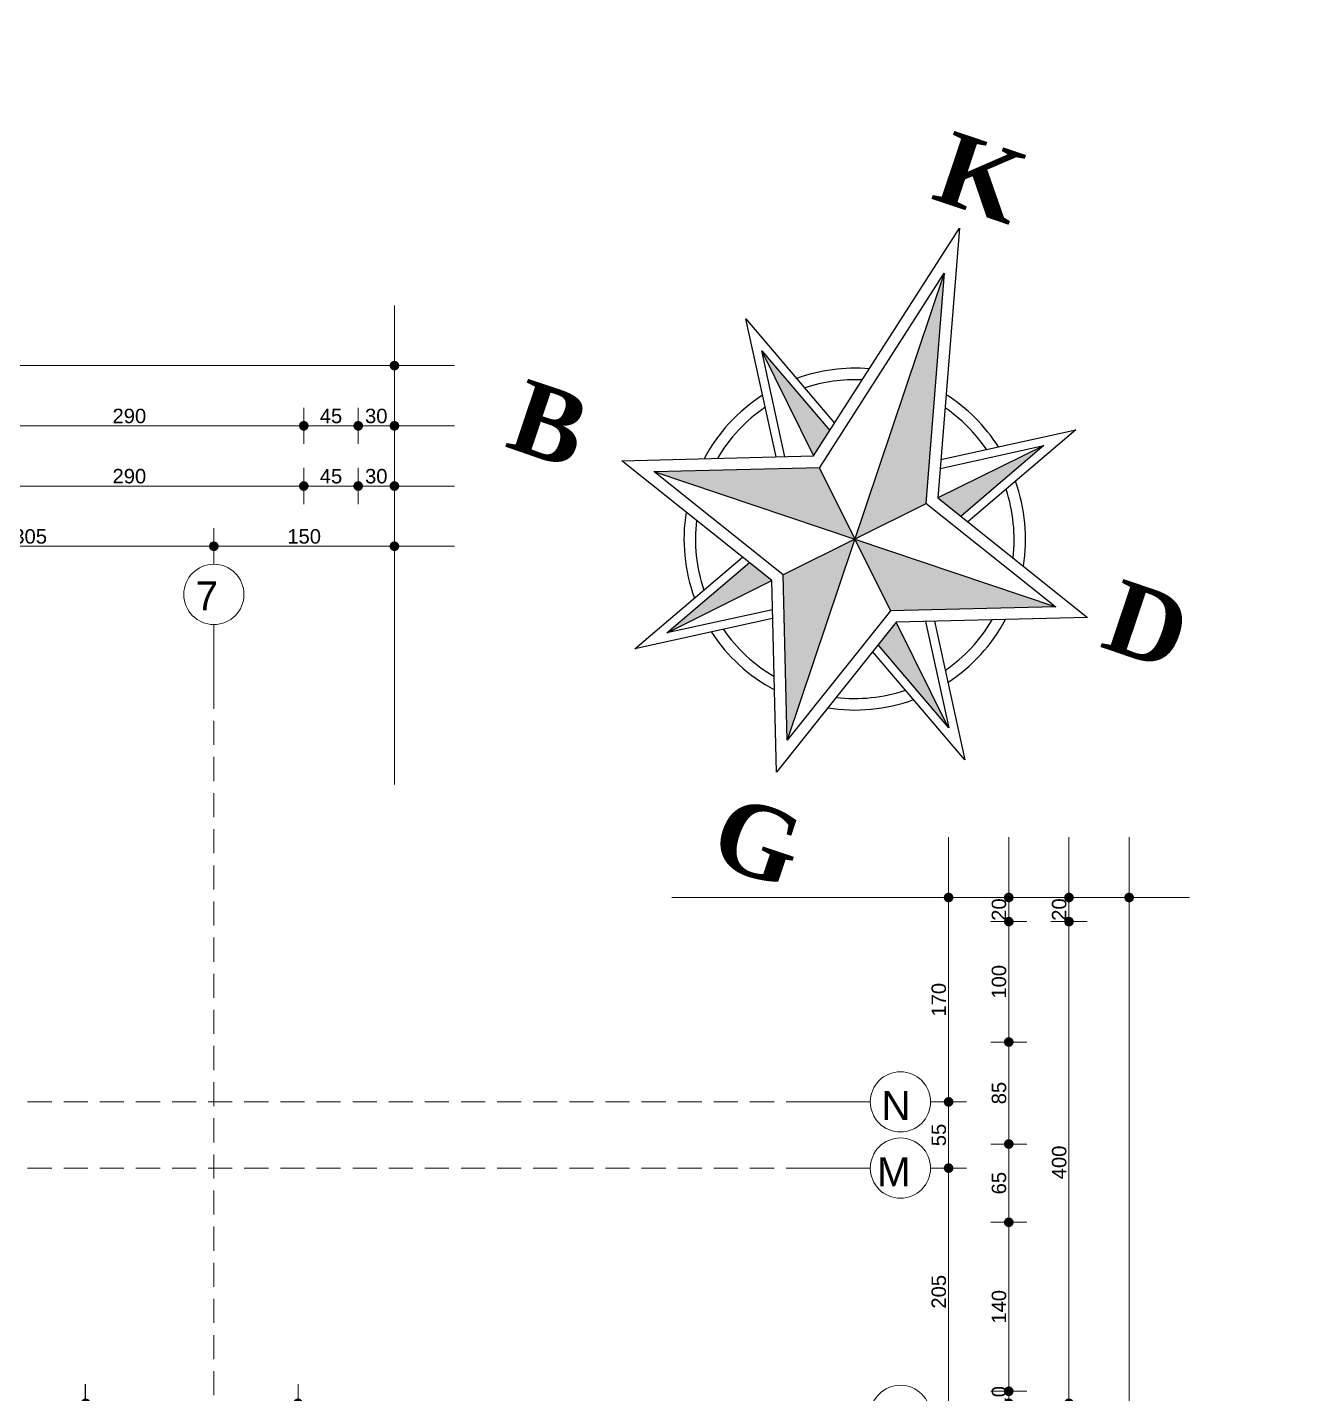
# Model space of a CAD drawing. Header units: millimetres. Extents: x 38129 to 72024, y -56282 to 16512.
# Drawn here: x 58429 to 59493, y -43492 to -42358 of the extents above; entities that cross this region are included whole.
import ezdxf

# ---------------------------------------------------------------- set-up
doc = ezdxf.new("R2010")
doc.units = ezdxf.units.MM
doc.linetypes.add('HIDDEN', pattern=[0.375, 0.25, -0.125])
for name, color, linetype, lineweight in [('AKS', 55, 'HIDDEN', 0), ('DIŞÖLÇÜ', 37, 'Continuous', 0), ('DÖŞEME', 4, 'Continuous', 15), ('dışölçü', 32, 'Continuous', 25), ('ölçü İÇ', 31, 'Continuous', 0)]:
    doc.layers.add(name, color=color, linetype=linetype, lineweight=lineweight)
doc.layers.add('tefriş', color=42, linetype='Continuous')
doc.styles.add('icdisolcu_yazi', font='arial.ttf')
doc.styles.add('MALİ1', font='timesbd.ttf')
doc.styles.get("Standard").update_dxf_attribs({"font": 'arial.ttf'})
doc.dimstyles.new('İç Ölçü', dxfattribs={"dimtxt": 12, "dimasz": 8, "dimexe": 5, "dimexo": 0, "dimgap": 2, "dimtad": 1, "dimdec": 0, "dimzin": 12, "dimdsep": 46, "dimtxsty": 'icdisolcu_yazi', "dimblk": 'DOT', "dimcen": 8, "dimdle": 5, "dimclrd": 256, "dimclre": 256, "dimclrt": 7, "dimadec": 0, "dimazin": 3, "dimtfac": 1, "dimtdec": 0, "dimtix": 1, "dimtmove": 2, "dimatfit": 3, "dimldrblk": 'DOT', "dimfxl": 0, "dimtolj": 1, "dimtzin": 0, "dimlwd": -1, "dimlwe": -1, "dimarcsym": 0})

# ---------------------------------------------------------------- blocks, each defined once
blk = doc.blocks.new('KUZEY İŞARETİ')
at = {"layer": 'DÖŞEME'}
h = blk.add_hatch(color=256, dxfattribs=at)
h.paths.add_polyline_path([(0, -74.01), (-19.77, -19.77), (0, 0)])
h.paths.add_polyline_path([(74.01, 0), (19.77, -19.77), (0, 0)])
h.paths.add_polyline_path([(19.59, 19.59), (0, 0), (0, 97.96)])
h.paths.add_polyline_path([(-74.01, 0), (-19.77, 19.77), (0, 0)])
h = blk.add_hatch(color=256, dxfattribs=at)
h.paths.add_polyline_path([(-51.67, -51.83), (-32.27, -19.48), (-22.9, -22.9)])
h.paths.add_polyline_path([(51.84, -51.76), (19.46, -32.33), (22.9, -22.9)])
h.paths.add_polyline_path([(32.6, 19.36), (22.9, 22.9), (52.03, 51.88), (52.15, 51.95)])
h.paths.add_polyline_path([(-22.9, 22.9), (-51.67, 51.83), (-51.75, 51.95), (-20.35, 33.11)])
for p, q in [((0, 97.96), (0, -74.01)), ((-51.67, 51.83), (-22.9, 22.9)), ((52.03, 51.88), (22.9, 22.9)), ((19.77, 19.77), (-19.77, -19.77)), ((-19.77, 19.77), (0, 0)), ((-74.01, 0), (74.01, 0)), ((0, 0), (19.77, -19.77)), ((-51.67, -51.83), (-22.9, -22.9)), ((51.84, -51.76), (22.9, -22.9))]:
    blk.add_line(p, q)
for points in [[(-22.9, 22.9), (0, 114.49), (22.9, 22.9), (85.73, 0), (22.9, -22.9), (0, -85.73), (-22.9, -22.9), (-85.73, 0)], [(-19.52, 19.86), (0, 97.96), (19.52, 19.86), (74.01, 0), (19.77, -19.77), (0, -74.01), (-19.77, -19.77), (-74.01, 0)]]:
    blk.add_lwpolyline(points, close=True)
for points in [[(-35.15, 18.44), (-60.52, 60.72), (-19.58, 36.16)], [(19.64, 35.95), (60.92, 60.72), (35.48, 18.31)], [(-32.27, 19.48), (-51.75, 51.95), (-20.35, 33.11)], [(20.4, 32.9), (52.15, 51.95), (32.6, 19.36)], [(-18.34, -35.41), (-60.52, -60.72), (-35.15, -18.44)], [(35.48, -18.31), (60.92, -60.72), (18.41, -35.21)], [(-19.39, -32.53), (-51.75, -51.95), (-32.27, -19.48)], [(32.6, -19.36), (52.15, -51.95), (19.46, -32.33)]]:
    blk.add_lwpolyline(points)
for radius, start, end in [(59.62, 103.7216, 128.4843), (59.62, 51.301, 76.2784), (55.61, 105.9189, 126.927), (55.61, 52.8404, 74.0811), (59.62, 141.2295, 170.5301), (55.61, 142.763, 168.1645), (59.62, 9.4699, 38.4126), (55.61, 11.8355, 36.8494), (59.62, 189.4699, 218.7705), (55.61, 191.8355, 217.237), (55.61, 323.1506, 348.1645), (59.62, 321.5874, 350.5301), (59.62, 231.5157, 260.5301), (55.61, 233.073, 258.1645), (59.62, 279.4699, 308.699), (55.61, 281.8355, 307.1596)]:
    blk.add_arc((0, 0), radius, start, end)
at = {"style": 'MALİ1'}
for s, p in [('K', (-13.15, 121.07)), ('B', (-126.55, -8.33)), ('D', (92.59, -8.33)), ('G', (-13.15, -123.15))]:
    blk.add_text(s, height=25, dxfattribs=at).set_placement(p)
blk = doc.blocks.new('_Dot')
at = {"color": 0, "lineweight": -2}
blk.add_line((-0.5, 0), (-1, 0), dxfattribs=at)
at = {"color": 0, "lineweight": 30, "const_width": 0.5}
blk.add_lwpolyline([(-0.25, 0, 1), (0.25, 0, 1)], format="xyb", close=True, dxfattribs=at)
blk = doc.blocks.new('*D2290')
at = {"layer": 'Defpoints', "color": 0, "lineweight": 120, "transparency": 16777216}
for p in [(58278.4, -42788.7), (58583.5, -42788.7), (58583.5, -42788.7)]:
    blk.add_point(p, dxfattribs=at)
at = {"layer": 'DIŞÖLÇÜ', "transparency": 16777216}
for p, q in [((58278.4, -42788.7), (58278.4, -42783.7)), ((58583.5, -42788.7), (58583.5, -42783.7))]:
    blk.add_line(p, q, dxfattribs=at)
at = {"layer": 'DIŞÖLÇÜ', "linetype": 'Continuous', "transparency": 16777216}
blk.add_line((58286.4, -42788.7), (58575.5, -42788.7), dxfattribs=at)
at = {"layer": 'DIŞÖLÇÜ', "transparency": 16777216, "xscale": 8, "yscale": 8, "zscale": 8, "rotation": 180}
blk.add_blockref('_Dot', (58278.4, -42788.7), dxfattribs=at)
at = {"layer": 'DIŞÖLÇÜ', "transparency": 16777216, "xscale": 8, "yscale": 8, "zscale": 8}
blk.add_blockref('_Dot', (58583.5, -42788.7), dxfattribs=at)
at = {"layer": 'DIŞÖLÇÜ', "color": 7, "transparency": 16777216, "insert": (58430.9, -42780.6), "char_height": 12, "attachment_point": 5, "style": 'icdisolcu_yazi'}
blk.add_mtext('\\A1;305', dxfattribs=at)
blk = doc.blocks.new('*D2291')
at = {"layer": 'Defpoints', "color": 0, "lineweight": 120, "transparency": 16777216}
for p in [(58583.5, -42788.7), (58733.5, -42788.7), (58733.5, -42788.7)]:
    blk.add_point(p, dxfattribs=at)
at = {"layer": 'DIŞÖLÇÜ', "transparency": 16777216}
for p, q in [((58583.5, -42788.7), (58583.5, -42783.7)), ((58733.5, -42788.7), (58733.5, -42783.7))]:
    blk.add_line(p, q, dxfattribs=at)
at = {"layer": 'DIŞÖLÇÜ', "linetype": 'Continuous', "transparency": 16777216}
blk.add_line((58591.5, -42788.7), (58725.5, -42788.7), dxfattribs=at)
at = {"layer": 'DIŞÖLÇÜ', "transparency": 16777216, "xscale": 8, "yscale": 8, "zscale": 8, "rotation": 180}
blk.add_blockref('_Dot', (58583.5, -42788.7), dxfattribs=at)
at = {"layer": 'DIŞÖLÇÜ', "transparency": 16777216, "xscale": 8, "yscale": 8, "zscale": 8}
blk.add_blockref('_Dot', (58733.5, -42788.7), dxfattribs=at)
at = {"layer": 'DIŞÖLÇÜ', "color": 7, "transparency": 16777216, "insert": (58658.5, -42780.6), "char_height": 12, "attachment_point": 5, "style": 'icdisolcu_yazi'}
blk.add_mtext('\\A1;150', dxfattribs=at)
blk = doc.blocks.new('*D2317')
at = {"layer": 'Defpoints', "color": 0, "lineweight": 120, "transparency": 16777216}
for p in [(59193.8, -43305.1), (59193.8, -43305.1), (59193.8, -43510.4)]:
    blk.add_point(p, dxfattribs=at)
at = {"layer": 'DIŞÖLÇÜ', "transparency": 16777216}
for p, q in [((59193.8, -43305.1), (59198.8, -43305.1)), ((59193.8, -43510.4), (59198.8, -43510.4))]:
    blk.add_line(p, q, dxfattribs=at)
at = {"layer": 'DIŞÖLÇÜ', "linetype": 'Continuous', "transparency": 16777216}
blk.add_line((59193.8, -43502.4), (59193.8, -43313.1), dxfattribs=at)
at = {"layer": 'DIŞÖLÇÜ', "transparency": 16777216, "xscale": 8, "yscale": 8, "zscale": 8}
for p, rotation in [((59193.8, -43305.1), 90), ((59193.8, -43510.4), 270)]:
    blk.add_blockref('_Dot', p, dxfattribs=dict(at, rotation=rotation))
at = {"layer": 'DIŞÖLÇÜ', "color": 7, "transparency": 16777216, "insert": (59185.7, -43407.8), "char_height": 12, "attachment_point": 5, "rotation": 90, "style": 'icdisolcu_yazi'}
blk.add_mtext('\\A1;205', dxfattribs=at)
blk = doc.blocks.new('*D2318')
at = {"layer": 'Defpoints', "color": 0, "lineweight": 120, "transparency": 16777216}
for p in [(59193.8, -43080.4), (59193.8, -43080.4), (59193.8, -43250.1)]:
    blk.add_point(p, dxfattribs=at)
at = {"layer": 'DIŞÖLÇÜ', "transparency": 16777216}
for p, q in [((59193.8, -43080.4), (59198.8, -43080.4)), ((59193.8, -43250.1), (59198.8, -43250.1))]:
    blk.add_line(p, q, dxfattribs=at)
at = {"layer": 'DIŞÖLÇÜ', "linetype": 'Continuous', "transparency": 16777216}
blk.add_line((59193.8, -43242.1), (59193.8, -43088.4), dxfattribs=at)
at = {"layer": 'DIŞÖLÇÜ', "transparency": 16777216, "xscale": 8, "yscale": 8, "zscale": 8}
for p, rotation in [((59193.8, -43080.4), 90), ((59193.8, -43250.1), 270)]:
    blk.add_blockref('_Dot', p, dxfattribs=dict(at, rotation=rotation))
at = {"layer": 'DIŞÖLÇÜ', "color": 7, "transparency": 16777216, "insert": (59185.7, -43165.3), "char_height": 12, "attachment_point": 5, "rotation": 90, "style": 'icdisolcu_yazi'}
blk.add_mtext('\\A1;170', dxfattribs=at)
blk = doc.blocks.new('*D2330')
at = {"layer": 'Defpoints', "color": 0, "lineweight": 120, "transparency": 16777216}
for p in [(58368.4, -42738.7), (58658.2, -42738.7), (58658.2, -42738.7)]:
    blk.add_point(p, dxfattribs=at)
at = {"layer": 'DIŞÖLÇÜ', "transparency": 16777216}
for p, q in [((58368.4, -42738.7), (58368.4, -42733.7)), ((58658.2, -42738.7), (58658.2, -42733.7))]:
    blk.add_line(p, q, dxfattribs=at)
at = {"layer": 'DIŞÖLÇÜ', "linetype": 'Continuous', "transparency": 16777216}
blk.add_line((58376.4, -42738.7), (58650.2, -42738.7), dxfattribs=at)
at = {"layer": 'DIŞÖLÇÜ', "transparency": 16777216, "xscale": 8, "yscale": 8, "zscale": 8, "rotation": 180}
blk.add_blockref('_Dot', (58368.4, -42738.7), dxfattribs=at)
at = {"layer": 'DIŞÖLÇÜ', "transparency": 16777216, "xscale": 8, "yscale": 8, "zscale": 8}
blk.add_blockref('_Dot', (58658.2, -42738.7), dxfattribs=at)
at = {"layer": 'DIŞÖLÇÜ', "color": 7, "transparency": 16777216, "insert": (58513.3, -42730.6), "char_height": 12, "attachment_point": 5, "style": 'icdisolcu_yazi'}
blk.add_mtext('\\A1;290', dxfattribs=at)
blk = doc.blocks.new('*D2331')
at = {"layer": 'Defpoints', "color": 0, "lineweight": 120, "transparency": 16777216}
for p in [(58658.2, -42738.7), (58703.4, -42738.7), (58703.4, -42738.7)]:
    blk.add_point(p, dxfattribs=at)
at = {"layer": 'DIŞÖLÇÜ', "transparency": 16777216}
for p, q in [((58658.2, -42738.7), (58658.2, -42733.7)), ((58703.4, -42738.7), (58703.4, -42733.7))]:
    blk.add_line(p, q, dxfattribs=at)
at = {"layer": 'DIŞÖLÇÜ', "linetype": 'Continuous', "transparency": 16777216}
blk.add_line((58666.2, -42738.7), (58695.4, -42738.7), dxfattribs=at)
at = {"layer": 'DIŞÖLÇÜ', "transparency": 16777216, "xscale": 8, "yscale": 8, "zscale": 8, "rotation": 180}
blk.add_blockref('_Dot', (58658.2, -42738.7), dxfattribs=at)
at = {"layer": 'DIŞÖLÇÜ', "transparency": 16777216, "xscale": 8, "yscale": 8, "zscale": 8}
blk.add_blockref('_Dot', (58703.4, -42738.7), dxfattribs=at)
at = {"layer": 'DIŞÖLÇÜ', "color": 7, "transparency": 16777216, "insert": (58680.8, -42730.6), "char_height": 12, "attachment_point": 5, "style": 'icdisolcu_yazi'}
blk.add_mtext('\\A1;45', dxfattribs=at)
blk = doc.blocks.new('*D2332')
at = {"layer": 'Defpoints', "color": 0, "lineweight": 120, "transparency": 16777216}
for p in [(58703.4, -42738.7), (58733.5, -42738.7), (58733.5, -42738.7)]:
    blk.add_point(p, dxfattribs=at)
at = {"layer": 'DIŞÖLÇÜ', "transparency": 16777216}
for p, q in [((58703.4, -42738.7), (58703.4, -42733.7)), ((58733.5, -42738.7), (58733.5, -42733.7))]:
    blk.add_line(p, q, dxfattribs=at)
at = {"layer": 'DIŞÖLÇÜ', "linetype": 'Continuous', "transparency": 16777216}
blk.add_line((58711.4, -42738.7), (58725.5, -42738.7), dxfattribs=at)
at = {"layer": 'DIŞÖLÇÜ', "transparency": 16777216, "xscale": 8, "yscale": 8, "zscale": 8, "rotation": 180}
blk.add_blockref('_Dot', (58703.4, -42738.7), dxfattribs=at)
at = {"layer": 'DIŞÖLÇÜ', "transparency": 16777216, "xscale": 8, "yscale": 8, "zscale": 8}
blk.add_blockref('_Dot', (58733.5, -42738.7), dxfattribs=at)
at = {"layer": 'DIŞÖLÇÜ', "color": 7, "transparency": 16777216, "insert": (58718.4, -42730.6), "char_height": 12, "attachment_point": 5, "style": 'icdisolcu_yazi'}
blk.add_mtext('\\A1;30', dxfattribs=at)
blk = doc.blocks.new('*D2333')
at = {"layer": 'Defpoints', "color": 0, "lineweight": 120, "transparency": 16777216}
for p in [(58703.4, -42688.7), (58703.4, -42688.7), (58733.5, -42688.7)]:
    blk.add_point(p, dxfattribs=at)
at = {"layer": 'DIŞÖLÇÜ', "transparency": 16777216}
for p, q in [((58703.4, -42688.7), (58703.4, -42683.7)), ((58733.5, -42688.7), (58733.5, -42683.7))]:
    blk.add_line(p, q, dxfattribs=at)
at = {"layer": 'DIŞÖLÇÜ', "linetype": 'Continuous', "transparency": 16777216}
blk.add_line((58725.5, -42688.7), (58711.4, -42688.7), dxfattribs=at)
at = {"layer": 'DIŞÖLÇÜ', "transparency": 16777216, "xscale": 8, "yscale": 8, "zscale": 8, "rotation": 180}
blk.add_blockref('_Dot', (58703.4, -42688.7), dxfattribs=at)
at = {"layer": 'DIŞÖLÇÜ', "transparency": 16777216, "xscale": 8, "yscale": 8, "zscale": 8}
blk.add_blockref('_Dot', (58733.5, -42688.7), dxfattribs=at)
at = {"layer": 'DIŞÖLÇÜ', "color": 7, "transparency": 16777216, "insert": (58718.4, -42680.6), "char_height": 12, "attachment_point": 5, "style": 'icdisolcu_yazi'}
blk.add_mtext('\\A1;30', dxfattribs=at)
blk = doc.blocks.new('*D2334')
at = {"layer": 'Defpoints', "color": 0, "lineweight": 120, "transparency": 16777216}
for p in [(58658.2, -42688.7), (58658.2, -42688.7), (58703.4, -42688.7)]:
    blk.add_point(p, dxfattribs=at)
at = {"layer": 'DIŞÖLÇÜ', "transparency": 16777216}
for p, q in [((58658.2, -42688.7), (58658.2, -42683.7)), ((58703.4, -42688.7), (58703.4, -42683.7))]:
    blk.add_line(p, q, dxfattribs=at)
at = {"layer": 'DIŞÖLÇÜ', "linetype": 'Continuous', "transparency": 16777216}
blk.add_line((58695.4, -42688.7), (58666.2, -42688.7), dxfattribs=at)
at = {"layer": 'DIŞÖLÇÜ', "transparency": 16777216, "xscale": 8, "yscale": 8, "zscale": 8, "rotation": 180}
blk.add_blockref('_Dot', (58658.2, -42688.7), dxfattribs=at)
at = {"layer": 'DIŞÖLÇÜ', "transparency": 16777216, "xscale": 8, "yscale": 8, "zscale": 8}
blk.add_blockref('_Dot', (58703.4, -42688.7), dxfattribs=at)
at = {"layer": 'DIŞÖLÇÜ', "color": 7, "transparency": 16777216, "insert": (58680.8, -42680.6), "char_height": 12, "attachment_point": 5, "style": 'icdisolcu_yazi'}
blk.add_mtext('\\A1;45', dxfattribs=at)
blk = doc.blocks.new('*D2335')
at = {"layer": 'Defpoints', "color": 0, "lineweight": 120, "transparency": 16777216}
for p in [(58368.4, -42688.7), (58368.4, -42688.7), (58658.2, -42688.7)]:
    blk.add_point(p, dxfattribs=at)
at = {"layer": 'DIŞÖLÇÜ', "transparency": 16777216}
for p, q in [((58368.4, -42688.7), (58368.4, -42683.7)), ((58658.2, -42688.7), (58658.2, -42683.7))]:
    blk.add_line(p, q, dxfattribs=at)
at = {"layer": 'DIŞÖLÇÜ', "linetype": 'Continuous', "transparency": 16777216}
blk.add_line((58650.2, -42688.7), (58376.4, -42688.7), dxfattribs=at)
at = {"layer": 'DIŞÖLÇÜ', "transparency": 16777216, "xscale": 8, "yscale": 8, "zscale": 8, "rotation": 180}
blk.add_blockref('_Dot', (58368.4, -42688.7), dxfattribs=at)
at = {"layer": 'DIŞÖLÇÜ', "transparency": 16777216, "xscale": 8, "yscale": 8, "zscale": 8}
blk.add_blockref('_Dot', (58658.2, -42688.7), dxfattribs=at)
at = {"layer": 'DIŞÖLÇÜ', "color": 7, "transparency": 16777216, "insert": (58513.3, -42680.6), "char_height": 12, "attachment_point": 5, "style": 'icdisolcu_yazi'}
blk.add_mtext('\\A1;290', dxfattribs=at)
blk = doc.blocks.new('*D2340')
at = {"layer": 'Defpoints', "color": 0, "lineweight": 120, "transparency": 16777216}
for p in [(57078.4, -42638.7), (58733.5, -42638.7), (58733.5, -42638.7)]:
    blk.add_point(p, dxfattribs=at)
at = {"layer": 'DIŞÖLÇÜ', "transparency": 16777216}
for p, q in [((57078.4, -42638.7), (57078.4, -42633.7)), ((58733.5, -42638.7), (58733.5, -42633.7))]:
    blk.add_line(p, q, dxfattribs=at)
at = {"layer": 'DIŞÖLÇÜ', "linetype": 'Continuous', "transparency": 16777216}
blk.add_line((57086.4, -42638.7), (58725.5, -42638.7), dxfattribs=at)
at = {"layer": 'DIŞÖLÇÜ', "transparency": 16777216, "xscale": 8, "yscale": 8, "zscale": 8, "rotation": 180}
blk.add_blockref('_Dot', (57078.4, -42638.7), dxfattribs=at)
at = {"layer": 'DIŞÖLÇÜ', "transparency": 16777216, "xscale": 8, "yscale": 8, "zscale": 8}
blk.add_blockref('_Dot', (58733.5, -42638.7), dxfattribs=at)
at = {"layer": 'DIŞÖLÇÜ', "color": 7, "transparency": 16777216, "insert": (57905.9, -42630.6), "char_height": 12, "attachment_point": 5, "style": 'icdisolcu_yazi'}
blk.add_mtext('\\A1;1655', dxfattribs=at)
blk = doc.blocks.new('*D2423')
at = {"layer": 'Defpoints', "color": 0, "lineweight": 120, "transparency": 16777216}
for p in [(59243.8, -43490.4), (59243.8, -43490.4), (59243.8, -43500.4)]:
    blk.add_point(p, dxfattribs=at)
at = {"layer": 'DIŞÖLÇÜ', "linetype": 'Continuous', "transparency": 16777216}
for p, q in [((59243.8, -43482.4), (59243.8, -43474.4)), ((59243.8, -43500.4), (59243.8, -43490.4)), ((59243.8, -43508.4), (59243.8, -43516.4))]:
    blk.add_line(p, q, dxfattribs=at)
at = {"layer": 'DIŞÖLÇÜ', "transparency": 16777216}
for p, q in [((59243.8, -43490.4), (59248.8, -43490.4)), ((59243.8, -43500.4), (59248.8, -43500.4))]:
    blk.add_line(p, q, dxfattribs=at)
at = {"layer": 'DIŞÖLÇÜ', "transparency": 16777216, "xscale": 8, "yscale": 8, "zscale": 8}
for p, rotation in [((59243.8, -43490.4), 270), ((59243.8, -43500.4), 90)]:
    blk.add_blockref('_Dot', p, dxfattribs=dict(at, rotation=rotation))
at = {"layer": 'DIŞÖLÇÜ', "color": 7, "transparency": 16777216, "insert": (59235.7, -43495.4), "char_height": 12, "attachment_point": 5, "rotation": 90, "style": 'icdisolcu_yazi'}
blk.add_mtext('\\A1;10', dxfattribs=at)
blk = doc.blocks.new('*D2424')
at = {"layer": 'Defpoints', "color": 0, "lineweight": 120, "transparency": 16777216}
for p in [(59243.8, -43350.1), (59243.8, -43350.1), (59243.8, -43490.4)]:
    blk.add_point(p, dxfattribs=at)
at = {"layer": 'DIŞÖLÇÜ', "transparency": 16777216}
for p, q in [((59243.8, -43350.1), (59248.8, -43350.1)), ((59243.8, -43490.4), (59248.8, -43490.4))]:
    blk.add_line(p, q, dxfattribs=at)
at = {"layer": 'DIŞÖLÇÜ', "linetype": 'Continuous', "transparency": 16777216}
blk.add_line((59243.8, -43482.4), (59243.8, -43358.1), dxfattribs=at)
at = {"layer": 'DIŞÖLÇÜ', "transparency": 16777216, "xscale": 8, "yscale": 8, "zscale": 8}
for p, rotation in [((59243.8, -43350.1), 90), ((59243.8, -43490.4), 270)]:
    blk.add_blockref('_Dot', p, dxfattribs=dict(at, rotation=rotation))
at = {"layer": 'DIŞÖLÇÜ', "color": 7, "transparency": 16777216, "insert": (59235.7, -43420.3), "char_height": 12, "attachment_point": 5, "rotation": 90, "style": 'icdisolcu_yazi'}
blk.add_mtext('\\A1;140', dxfattribs=at)
blk = doc.blocks.new('*D2425')
at = {"layer": 'Defpoints', "color": 0, "lineweight": 120, "transparency": 16777216}
for p in [(59243.8, -43285.1), (59243.8, -43285.1), (59243.8, -43350.1)]:
    blk.add_point(p, dxfattribs=at)
at = {"layer": 'DIŞÖLÇÜ', "transparency": 16777216}
for p, q in [((59243.8, -43285.1), (59248.8, -43285.1)), ((59243.8, -43350.1), (59248.8, -43350.1))]:
    blk.add_line(p, q, dxfattribs=at)
at = {"layer": 'DIŞÖLÇÜ', "linetype": 'Continuous', "transparency": 16777216}
blk.add_line((59243.8, -43342.1), (59243.8, -43293.1), dxfattribs=at)
at = {"layer": 'DIŞÖLÇÜ', "transparency": 16777216, "xscale": 8, "yscale": 8, "zscale": 8}
for p, rotation in [((59243.8, -43285.1), 90), ((59243.8, -43350.1), 270)]:
    blk.add_blockref('_Dot', p, dxfattribs=dict(at, rotation=rotation))
at = {"layer": 'DIŞÖLÇÜ', "color": 7, "transparency": 16777216, "insert": (59235.7, -43317.6), "char_height": 12, "attachment_point": 5, "rotation": 90, "style": 'icdisolcu_yazi'}
blk.add_mtext('\\A1;65', dxfattribs=at)
blk = doc.blocks.new('*D2426')
at = {"layer": 'Defpoints', "color": 0, "lineweight": 120, "transparency": 16777216}
for p in [(59243.8, -43200.4), (59243.8, -43200.4), (59243.8, -43285.1)]:
    blk.add_point(p, dxfattribs=at)
at = {"layer": 'DIŞÖLÇÜ', "transparency": 16777216}
for p, q in [((59243.8, -43200.4), (59248.8, -43200.4)), ((59243.8, -43285.1), (59248.8, -43285.1))]:
    blk.add_line(p, q, dxfattribs=at)
at = {"layer": 'DIŞÖLÇÜ', "linetype": 'Continuous', "transparency": 16777216}
blk.add_line((59243.8, -43277.1), (59243.8, -43208.4), dxfattribs=at)
at = {"layer": 'DIŞÖLÇÜ', "transparency": 16777216, "xscale": 8, "yscale": 8, "zscale": 8}
for p, rotation in [((59243.8, -43200.4), 90), ((59243.8, -43285.1), 270)]:
    blk.add_blockref('_Dot', p, dxfattribs=dict(at, rotation=rotation))
at = {"layer": 'DIŞÖLÇÜ', "color": 7, "transparency": 16777216, "insert": (59235.7, -43242.8), "char_height": 12, "attachment_point": 5, "rotation": 90, "style": 'icdisolcu_yazi'}
blk.add_mtext('\\A1;85', dxfattribs=at)
blk = doc.blocks.new('*D2427')
at = {"layer": 'Defpoints', "color": 0, "lineweight": 120, "transparency": 16777216}
for p in [(59243.8, -43100.4), (59243.8, -43100.4), (59243.8, -43200.4)]:
    blk.add_point(p, dxfattribs=at)
at = {"layer": 'DIŞÖLÇÜ', "transparency": 16777216}
for p, q in [((59243.8, -43100.4), (59248.8, -43100.4)), ((59243.8, -43200.4), (59248.8, -43200.4))]:
    blk.add_line(p, q, dxfattribs=at)
at = {"layer": 'DIŞÖLÇÜ', "linetype": 'Continuous', "transparency": 16777216}
blk.add_line((59243.8, -43192.4), (59243.8, -43108.4), dxfattribs=at)
at = {"layer": 'DIŞÖLÇÜ', "transparency": 16777216, "xscale": 8, "yscale": 8, "zscale": 8}
for p, rotation in [((59243.8, -43100.4), 90), ((59243.8, -43200.4), 270)]:
    blk.add_blockref('_Dot', p, dxfattribs=dict(at, rotation=rotation))
at = {"layer": 'DIŞÖLÇÜ', "color": 7, "transparency": 16777216, "insert": (59235.7, -43150.4), "char_height": 12, "attachment_point": 5, "rotation": 90, "style": 'icdisolcu_yazi'}
blk.add_mtext('\\A1;100', dxfattribs=at)
blk = doc.blocks.new('*D2428')
at = {"layer": 'Defpoints', "color": 0, "lineweight": 120, "transparency": 16777216}
for p in [(59243.8, -43080.4), (59243.8, -43080.4), (59243.8, -43100.4)]:
    blk.add_point(p, dxfattribs=at)
at = {"layer": 'DIŞÖLÇÜ', "linetype": 'Continuous', "transparency": 16777216}
for p, q in [((59243.8, -43072.4), (59243.8, -43064.4)), ((59243.8, -43100.4), (59243.8, -43080.4)), ((59243.8, -43108.4), (59243.8, -43116.4))]:
    blk.add_line(p, q, dxfattribs=at)
at = {"layer": 'DIŞÖLÇÜ', "transparency": 16777216}
for p, q in [((59243.8, -43080.4), (59248.8, -43080.4)), ((59243.8, -43100.4), (59248.8, -43100.4))]:
    blk.add_line(p, q, dxfattribs=at)
at = {"layer": 'DIŞÖLÇÜ', "transparency": 16777216, "xscale": 8, "yscale": 8, "zscale": 8}
for p, rotation in [((59243.8, -43080.4), 270), ((59243.8, -43100.4), 90)]:
    blk.add_blockref('_Dot', p, dxfattribs=dict(at, rotation=rotation))
at = {"layer": 'DIŞÖLÇÜ', "color": 7, "transparency": 16777216, "insert": (59235.7, -43090.4), "char_height": 12, "attachment_point": 5, "rotation": 90, "style": 'icdisolcu_yazi'}
blk.add_mtext('\\A1;20', dxfattribs=at)
blk = doc.blocks.new('*D2429')
at = {"layer": 'Defpoints', "color": 0, "lineweight": 120, "transparency": 16777216}
for p in [(59293.8, -43080.4), (59293.8, -43100.4), (59293.8, -43100.4)]:
    blk.add_point(p, dxfattribs=at)
at = {"layer": 'DIŞÖLÇÜ', "linetype": 'Continuous', "transparency": 16777216}
for p, q in [((59293.8, -43072.4), (59293.8, -43064.4)), ((59293.8, -43080.4), (59293.8, -43100.4)), ((59293.8, -43108.4), (59293.8, -43116.4))]:
    blk.add_line(p, q, dxfattribs=at)
at = {"layer": 'DIŞÖLÇÜ', "transparency": 16777216}
for p, q in [((59293.8, -43080.4), (59298.8, -43080.4)), ((59293.8, -43100.4), (59298.8, -43100.4))]:
    blk.add_line(p, q, dxfattribs=at)
at = {"layer": 'DIŞÖLÇÜ', "transparency": 16777216, "xscale": 8, "yscale": 8, "zscale": 8}
for p, rotation in [((59293.8, -43080.4), 270), ((59293.8, -43100.4), 90)]:
    blk.add_blockref('_Dot', p, dxfattribs=dict(at, rotation=rotation))
at = {"layer": 'DIŞÖLÇÜ', "color": 7, "transparency": 16777216, "insert": (59285.7, -43090.4), "char_height": 12, "attachment_point": 5, "rotation": 90, "style": 'icdisolcu_yazi'}
blk.add_mtext('\\A1;20', dxfattribs=at)
blk = doc.blocks.new('*D2430')
at = {"layer": 'Defpoints', "color": 0, "lineweight": 120, "transparency": 16777216}
for p in [(59293.8, -43100.4), (59293.8, -43500.4), (59293.8, -43500.4)]:
    blk.add_point(p, dxfattribs=at)
at = {"layer": 'DIŞÖLÇÜ', "transparency": 16777216}
for p, q in [((59293.8, -43100.4), (59298.8, -43100.4)), ((59293.8, -43500.4), (59298.8, -43500.4))]:
    blk.add_line(p, q, dxfattribs=at)
at = {"layer": 'DIŞÖLÇÜ', "linetype": 'Continuous', "transparency": 16777216}
blk.add_line((59293.8, -43108.4), (59293.8, -43492.4), dxfattribs=at)
at = {"layer": 'DIŞÖLÇÜ', "transparency": 16777216, "xscale": 8, "yscale": 8, "zscale": 8}
for p, rotation in [((59293.8, -43100.4), 90), ((59293.8, -43500.4), 270)]:
    blk.add_blockref('_Dot', p, dxfattribs=dict(at, rotation=rotation))
at = {"layer": 'DIŞÖLÇÜ', "color": 7, "transparency": 16777216, "insert": (59285.7, -43300.4), "char_height": 12, "attachment_point": 5, "rotation": 90, "style": 'icdisolcu_yazi'}
blk.add_mtext('\\A1;400', dxfattribs=at)
blk = doc.blocks.new('*D2438')
at = {"layer": 'Defpoints', "color": 0, "lineweight": 120, "transparency": 16777216}
for p in [(59343.8, -43080.4), (59343.8, -43080.4), (59343.8, -45110.4)]:
    blk.add_point(p, dxfattribs=at)
at = {"layer": 'DIŞÖLÇÜ', "transparency": 16777216}
for p, q in [((59343.8, -43080.4), (59348.8, -43080.4)), ((59343.8, -45110.4), (59348.8, -45110.4))]:
    blk.add_line(p, q, dxfattribs=at)
at = {"layer": 'DIŞÖLÇÜ', "linetype": 'Continuous', "transparency": 16777216}
blk.add_line((59343.8, -45102.4), (59343.8, -43088.4), dxfattribs=at)
at = {"layer": 'DIŞÖLÇÜ', "transparency": 16777216, "xscale": 8, "yscale": 8, "zscale": 8}
for p, rotation in [((59343.8, -43080.4), 90), ((59343.8, -45110.4), 270)]:
    blk.add_blockref('_Dot', p, dxfattribs=dict(at, rotation=rotation))
at = {"layer": 'DIŞÖLÇÜ', "color": 7, "transparency": 16777216, "insert": (59335.7, -44095.4), "char_height": 12, "attachment_point": 5, "rotation": 90, "style": 'icdisolcu_yazi'}
blk.add_mtext('\\A1;2030', dxfattribs=at)
blk = doc.blocks.new('*D2474')
at = {"layer": 'Defpoints', "color": 0, "lineweight": 120, "transparency": 16777216}
for p in [(59194, -43250.1), (59193.8, -43305.1), (59194, -43305.1)]:
    blk.add_point(p, dxfattribs=at)
at = {"layer": 'ölçü İÇ', "transparency": 16777216}
for p, q in [((59194, -43250.1), (59188.8, -43250.1)), ((59194, -43305.1), (59188.8, -43305.1))]:
    blk.add_line(p, q, dxfattribs=at)
at = {"layer": 'ölçü İÇ', "linetype": 'Continuous', "transparency": 16777216}
blk.add_line((59193.8, -43258.1), (59193.8, -43297.1), dxfattribs=at)
at = {"layer": 'ölçü İÇ', "transparency": 16777216, "xscale": 8, "yscale": 8, "zscale": 8}
for p, rotation in [((59193.8, -43250.1), 90), ((59193.8, -43305.1), 270)]:
    blk.add_blockref('_Dot', p, dxfattribs=dict(at, rotation=rotation))
at = {"layer": 'ölçü İÇ', "color": 7, "transparency": 16777216, "insert": (59185.7, -43277.6), "char_height": 12, "attachment_point": 5, "rotation": 90, "style": 'icdisolcu_yazi'}
blk.add_mtext('\\A1;55', dxfattribs=at)
blk = doc.blocks.new('*D503')
at = {"layer": 'Defpoints', "color": 0, "lineweight": 120, "transparency": 16777216}
for p in [(58653.4, -43500.4), (58653.4, -43520.4), (58653.4, -43520.4)]:
    blk.add_point(p, dxfattribs=at)
at = {"layer": 'ölçü İÇ', "linetype": 'Continuous', "transparency": 16777216}
for p, q in [((58653.4, -43492.4), (58653.4, -43484.4)), ((58653.4, -43500.4), (58653.4, -43520.4)), ((58653.4, -43528.4), (58653.4, -43536.4))]:
    blk.add_line(p, q, dxfattribs=at)
at = {"layer": 'ölçü İÇ', "transparency": 16777216}
for p, q in [((58653.4, -43500.4), (58658.4, -43500.4)), ((58653.4, -43520.4), (58658.4, -43520.4))]:
    blk.add_line(p, q, dxfattribs=at)
at = {"layer": 'ölçü İÇ', "transparency": 16777216, "xscale": 8, "yscale": 8, "zscale": 8}
for p, rotation in [((58653.4, -43500.4), 270), ((58653.4, -43520.4), 90)]:
    blk.add_blockref('_Dot', p, dxfattribs=dict(at, rotation=rotation))
at = {"layer": 'ölçü İÇ', "color": 7, "transparency": 16777216, "insert": (58645.3, -43510.4), "char_height": 12, "attachment_point": 5, "rotation": 90, "style": 'icdisolcu_yazi'}
blk.add_mtext('\\A1;20', dxfattribs=at)
blk = doc.blocks.new('*D558')
at = {"layer": 'Defpoints', "color": 0, "lineweight": 120, "transparency": 16777216}
for p in [(58477, -43500.4), (58493.6, -43500.4), (58493.6, -43520.4)]:
    blk.add_point(p, dxfattribs=at)
at = {"layer": 'tefriş', "linetype": 'Continuous', "transparency": 16777216}
for p, q in [((58477, -43492.4), (58477, -43484.4)), ((58477, -43520.4), (58477, -43500.4)), ((58477, -43528.4), (58477, -43536.4))]:
    blk.add_line(p, q, dxfattribs=at)
at = {"layer": 'tefriş', "transparency": 16777216}
for p, q in [((58482, -43500.4), (58472, -43500.4)), ((58482, -43520.4), (58472, -43520.4))]:
    blk.add_line(p, q, dxfattribs=at)
at = {"layer": 'tefriş', "transparency": 16777216, "xscale": 8, "yscale": 8, "zscale": 8}
for p, rotation in [((58477, -43500.4), 270), ((58477, -43520.4), 90)]:
    blk.add_blockref('_Dot', p, dxfattribs=dict(at, rotation=rotation))
at = {"layer": 'tefriş', "color": 7, "transparency": 16777216, "insert": (58468.9, -43510.4), "char_height": 12, "attachment_point": 5, "rotation": 90, "style": 'icdisolcu_yazi'}
blk.add_mtext('\\A1;20', dxfattribs=at)

msp = doc.modelspace()

# ---------------------------------------------------------------- linework, layer by layer
at = {"layer": 'AKS', "ltscale": 80}
for p, q in [((58583.5, -42903.7), (58583.5, -45280.4)), ((59078.8, -43250.1), (56717, -43250.1)), ((59078.8, -43305.1), (56717, -43305.1))]:
    msp.add_line(p, q, dxfattribs=at)
at = {"layer": 'DIŞÖLÇÜ'}
for p, q in [((58733.5, -42588.7), (58733.5, -42986.5)), ((57028.4, -42638.7), (58783.5, -42638.7)), ((58658.2, -42673.7), (58658.2, -42703.7)), ((58703.4, -42673.7), (58703.4, -42703.7)), ((57028.4, -42688.7), (58783.5, -42688.7)), ((58658.2, -42723.7), (58658.2, -42753.7)), ((58703.4, -42723.7), (58703.4, -42753.7)), ((57028.4, -42738.7), (58783.5, -42738.7)), ((58583.5, -42773.7), (58583.5, -42803.7)), ((57028.4, -42788.7), (58783.5, -42788.7)), ((58583.5, -42853.7), (58583.5, -42903.7)), ((58583.5, -42853.7), (58583.5, -42903.7)), ((59193.8, -43030.4), (59193.8, -45160.4)), ((59243.8, -43030.4), (59243.8, -45160.4)), ((59293.8, -43030.4), (59293.8, -45160.4)), ((59343.8, -43030.4), (59343.8, -45160.4)), ((59393.8, -43080.4), (58964, -43080.4)), ((59258.8, -43100.4), (59228.8, -43100.4)), ((59308.8, -43100.4), (59278.8, -43100.4)), ((59258.8, -43200.4), (59228.8, -43200.4)), ((59128.8, -43250.1), (59078.8, -43250.1)), ((59208.8, -43250.1), (59178.8, -43250.1)), ((59258.8, -43285.1), (59228.8, -43285.1)), ((59128.8, -43305.1), (59078.8, -43305.1)), ((59208.8, -43305.1), (59178.8, -43305.1)), ((59258.8, -43350.1), (59228.8, -43350.1)), ((59258.8, -43490.4), (59228.8, -43490.4))]:
    msp.add_line(p, q, dxfattribs=at)
for centre in [(58583.5, -42828.7), (59153.8, -43250.1), (59153.8, -43305.1), (59153.8, -43510.4)]:
    msp.add_circle(centre, 25, dxfattribs=at)

# ---------------------------------------------------------------- block references
at = {"layer": 'dışölçü', "xscale": 2.379999999934821, "yscale": 2.379999999934821, "zscale": 2.379999999934821, "rotation": 341.4124835901688}
msp.add_blockref('KUZEY İŞARETİ', (59115.9, -42782.8), dxfattribs=at)

# ---------------------------------------------------------------- texts
at = {"layer": 'DIŞÖLÇÜ', "char_height": 24, "width": 425.623}
for s, insert, attachment_point, rotation in [('7', (58568.4, -42841.9), 7, 360), ('N', (59162.2, -43265.1), 9, 0), ('M', (59162.2, -43320.1), 9, 0)]:
    msp.add_mtext(s, dxfattribs=dict(at, insert=insert, attachment_point=attachment_point, rotation=rotation))

# ---------------------------------------------------------------- dimensions: what is measured, and where the dimension line sits
at = {"layer": 'DIŞÖLÇÜ'}
for base, p1, p2, picture, middle in [((58733.5, -42638.7), (57078.4, -42638.7), (58733.5, -42638.7), '*D2340', (57905.9, -42630.6)), ((58368.4, -42688.7), (58658.2, -42688.7), (58368.4, -42688.7), '*D2335', (58513.3, -42680.6)), ((58658.2, -42688.7), (58703.4, -42688.7), (58658.2, -42688.7), '*D2334', (58680.8, -42680.6)), ((58703.4, -42688.7), (58733.5, -42688.7), (58703.4, -42688.7), '*D2333', (58718.4, -42680.6)), ((58658.2, -42738.7), (58368.4, -42738.7), (58658.2, -42738.7), '*D2330', (58513.3, -42730.6)), ((58703.4, -42738.7), (58658.2, -42738.7), (58703.4, -42738.7), '*D2331', (58680.8, -42730.6)), ((58733.5, -42738.7), (58703.4, -42738.7), (58733.5, -42738.7), '*D2332', (58718.4, -42730.6)), ((58583.5, -42788.7), (58278.4, -42788.7), (58583.5, -42788.7), '*D2290', (58430.9, -42780.6)), ((58733.5, -42788.7), (58583.5, -42788.7), (58733.5, -42788.7), '*D2291', (58658.5, -42780.6))]:
    dim = msp.add_linear_dim(base=base, p1=p1, p2=p2, dimstyle='İç Ölçü', dxfattribs=at)
    dim.commit()
    dim.dimension.update_dxf_attribs({"geometry": picture, "text_midpoint": middle})
for base, p1, p2, picture, middle in [((59243.8, -43080.4), (59243.8, -43100.4), (59243.8, -43080.4), '*D2428', (59235.7, -43090.4)), ((59293.8, -43100.4), (59293.8, -43080.4), (59293.8, -43100.4), '*D2429', (59285.7, -43090.4)), ((59193.8, -43080.4), (59193.8, -43250.1), (59193.8, -43080.4), '*D2318', (59185.7, -43165.3)), ((59343.8, -43080.4), (59343.8, -45110.4), (59343.8, -43080.4), '*D2438', (59335.7, -44095.4)), ((59243.8, -43100.4), (59243.8, -43200.4), (59243.8, -43100.4), '*D2427', (59235.7, -43150.4)), ((59293.8, -43500.4), (59293.8, -43100.4), (59293.8, -43500.4), '*D2430', (59285.7, -43300.4)), ((59243.8, -43200.4), (59243.8, -43285.1), (59243.8, -43200.4), '*D2426', (59235.7, -43242.8)), ((59243.8, -43285.1), (59243.8, -43350.1), (59243.8, -43285.1), '*D2425', (59235.7, -43317.6)), ((59193.8, -43305.1), (59193.8, -43510.4), (59193.8, -43305.1), '*D2317', (59185.7, -43407.8)), ((59243.8, -43350.1), (59243.8, -43490.4), (59243.8, -43350.1), '*D2424', (59235.7, -43420.3)), ((59243.8, -43490.4), (59243.8, -43500.4), (59243.8, -43490.4), '*D2423', (59235.7, -43495.4))]:
    dim = msp.add_linear_dim(base=base, p1=p1, p2=p2, angle=90, dimstyle='İç Ölçü', dxfattribs=at)
    dim.commit()
    dim.dimension.update_dxf_attribs({"geometry": picture, "text_midpoint": middle})
at = {"layer": 'tefriş'}
dim = msp.add_linear_dim(base=(58477, -43500.4), p1=(58493.6, -43520.4), p2=(58493.6, -43500.4), angle=270, dimstyle='İç Ölçü', dxfattribs=at)
dim.commit()
dim.dimension.update_dxf_attribs({"geometry": '*D558', "text_midpoint": (58468.9, -43510.4)})
at = {"layer": 'ölçü İÇ'}
for base, p1, p2, picture, middle in [((59193.8, -43305.1), (59194, -43250.1), (59194, -43305.1), '*D2474', (59185.7, -43277.6)), ((58653.4, -43520.4), (58653.4, -43500.4), (58653.4, -43520.4), '*D503', (58645.3, -43510.4))]:
    dim = msp.add_linear_dim(base=base, p1=p1, p2=p2, angle=90, dimstyle='İç Ölçü', dxfattribs=at)
    dim.commit()
    dim.dimension.update_dxf_attribs({"geometry": picture, "text_midpoint": middle})

doc.saveas('drawing.dxf')
